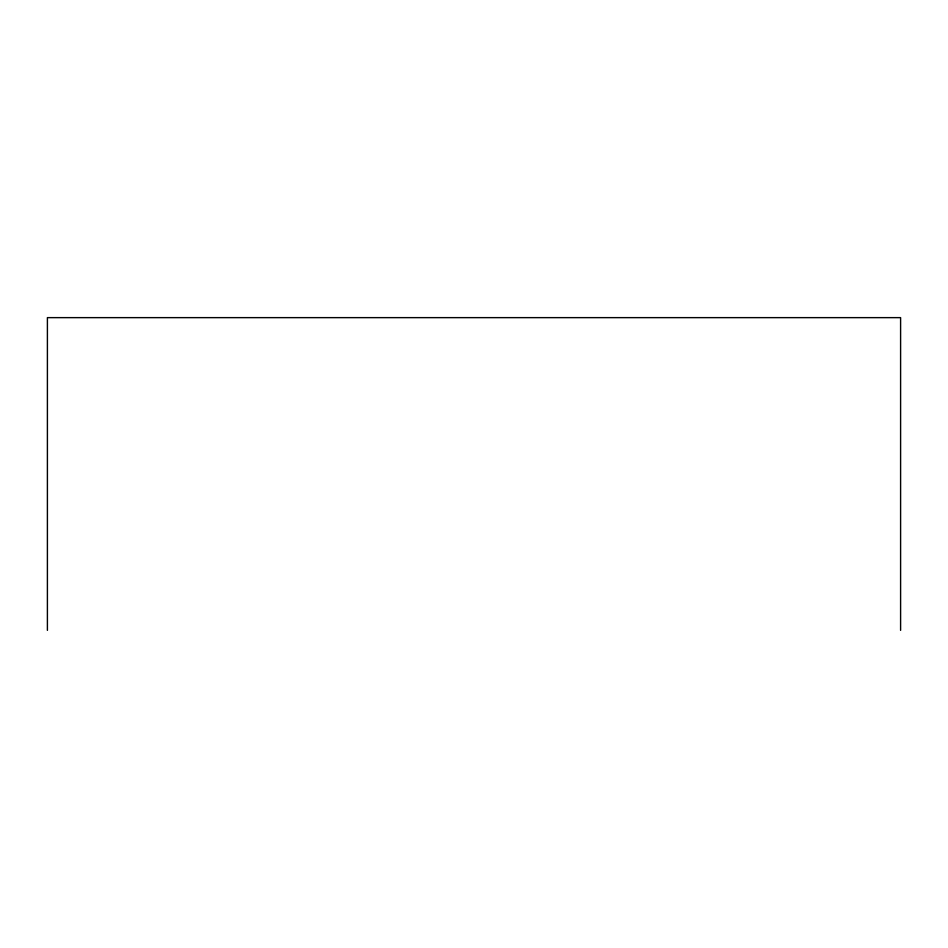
<?xml version="1.0" encoding="UTF-8"?>
<svg xmlns="http://www.w3.org/2000/svg" width="948" height="948" viewBox="0 0 948 948"><rect width="100%" height="100%" fill="white"/><g stroke="black" fill="none" stroke-linecap="round" stroke-linejoin="round"><path stroke-width="1.42" d="M900.6 630.361L900.6 317.639L47.4 317.639L47.4 630.361"/></g></svg>
